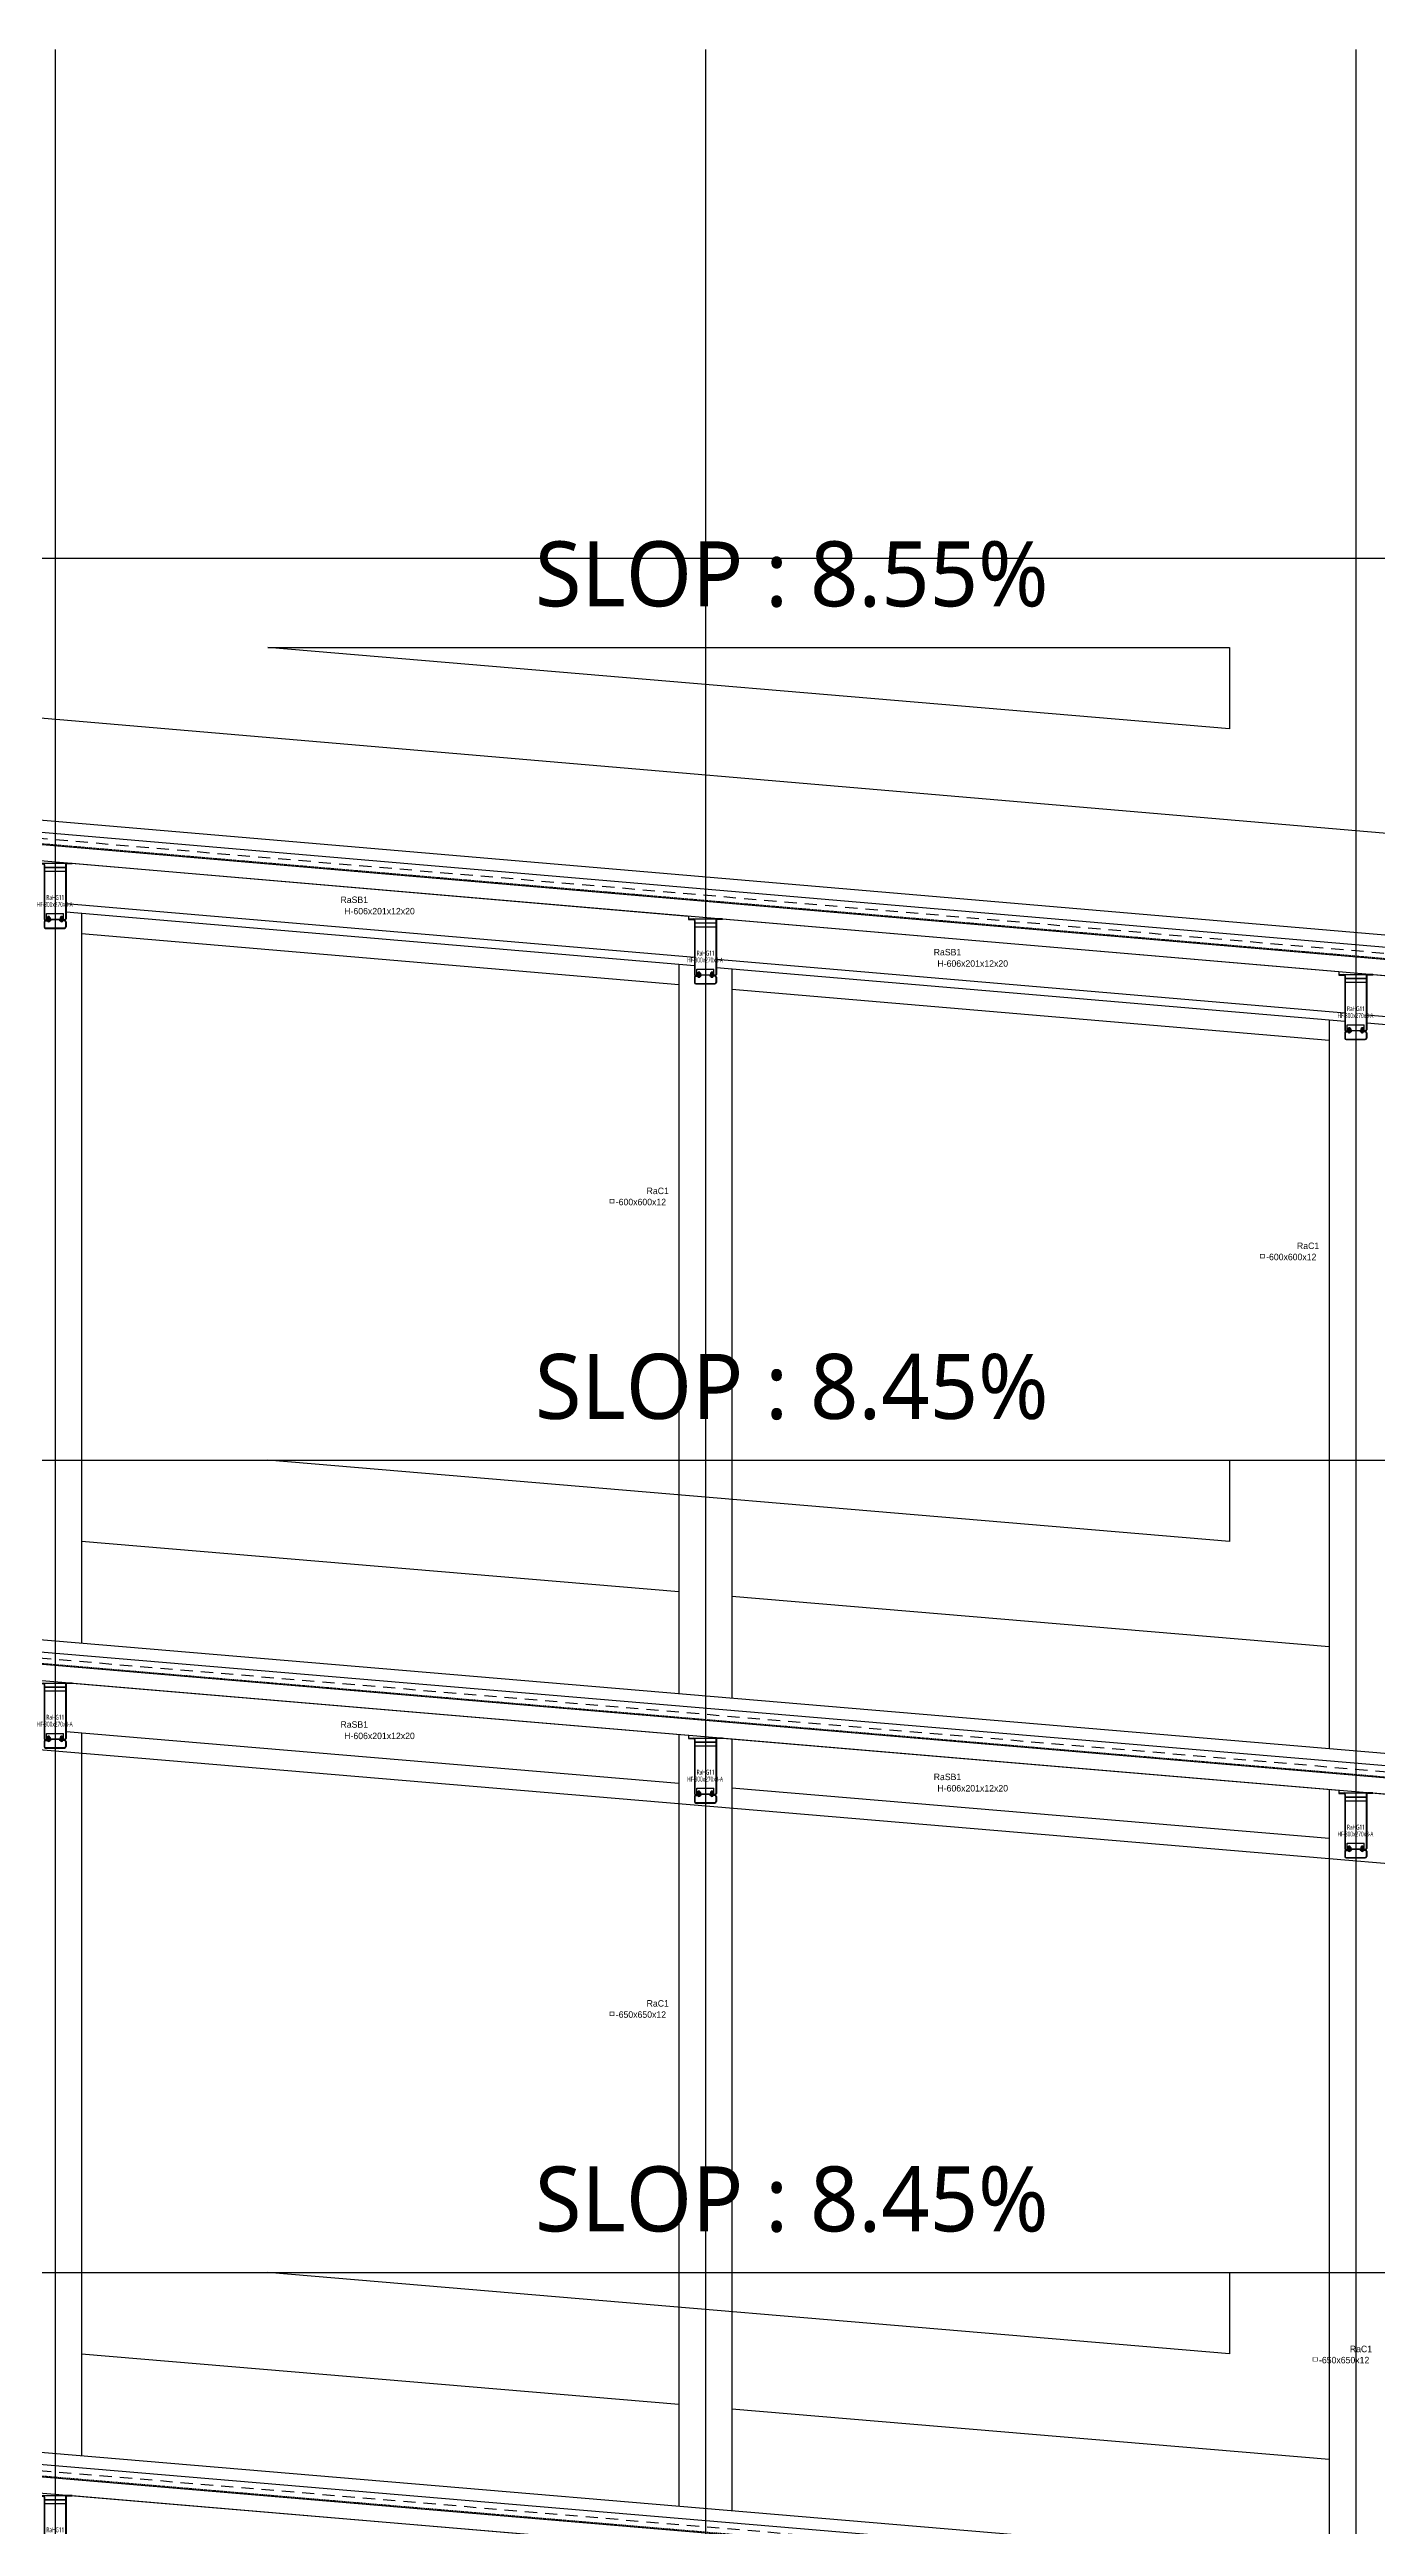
# Model space of a CAD drawing. Header units: millimetres. Extents: x 367092 to 767578, y 396038 to 811791.
# Drawn here: x 435954 to 452289, y 469427 to 499911 of the extents above; entities that cross this region are included whole.
import ezdxf
from ezdxf.enums import TextEntityAlignment as Align

# ---------------------------------------------------------------- set-up
doc = ezdxf.new("R2010")
doc.units = ezdxf.units.MM
doc.header["$LTSCALE"] = 100
doc.header["$MEASUREMENT"] = 0
doc.header["$PDSIZE"] = -10
for name, pattern in [('CENTER', [2, 1.25, -0.25, 0.25, -0.25]), ('DASHED', [0.75, 0.5, -0.25]), ('HID', [2.5, 1.5, -1]), ('HIDDEN', [9.525, 6.35, -3.175])]:
    doc.linetypes.add(name, pattern=pattern)
doc.layers.get('0').update_dxf_attribs({"linetype": 'CONTINUOUS'})
doc.layers.get('Defpoints').update_dxf_attribs({"color": 171, "linetype": 'CONTINUOUS'})
for name, color, linetype in [('BOLT', 8, 'CONTINUOUS'), ('cen', 14, 'CONTINUOUS'), ('CEN(ST)', 1, 'CENTER'), ('CON', 2, 'CONTINUOUS'), ('ELE-6', 8, 'CONTINUOUS'), ('ELE6', 8, 'CONTINUOUS'), ('ELE9', 9, 'CONTINUOUS'), ('FIN', 8, 'CONTINUOUS'), ('HF', 3, 'CONTINUOUS'), ('plate', 8, 'CONTINUOUS'), ('SASAC 도면번호', 6, 'CONTINUOUS'), ('TEXT(MIN)', 7, 'CONTINUOUS'), ('wire-meshes', 1, 'CONTINUOUS')]:
    doc.layers.add(name, color=color, linetype=linetype)
doc.styles.add('CGS', font='cgse', dxfattribs={"bigfont": 'cgs'})
doc.styles.add('나눔바른고딕', font='NanumBarunGothic.ttf')

# ---------------------------------------------------------------- blocks, each defined once
blk = doc.blocks.new('*U325')
at = {"layer": 'BOLT'}
for p, q in [((-20, 0), (20, 0)), ((-20, 0), (-20, -4)), ((-17, 18), (17, 18)), ((20, 0), (20, -4)), ((-20, -4), (20, -4)), ((-18, -19), (-18, -6)), ((-14, -4), (14, -4)), ((-14, -20), (14, -20)), ((-10, -20), (-10, -31)), ((-10, -31), (-8, -33)), ((-10, -31), (10, -31)), ((-9, -19), (-9, -6)), ((-8, -33), (8, -33)), ((10, -31), (8, -33)), ((9, -19), (9, -6)), ((10, -20), (10, -31)), ((18, -19), (18, -6))]:
    blk.add_line(p, q, dxfattribs=at)
at = {"layer": 'BOLT', "linetype": 'HIDDEN'}
for p, q in [((-10, 18), (-10, 0)), ((10, 18), (10, 0))]:
    blk.add_line(p, q, dxfattribs=at)
at = {"layer": 'BOLT'}
for centre, radius, start, end in [((0, 13), 17.6, 15.5187, 164.4813), ((-14, -11), 6.71, 47.8966, 132.1034), ((-14, -14), 6.71, 227.8966, 312.1034), ((0, -29), 24.2, 68.2132, 111.7868), ((0, 4), 24.2, 248.2132, 291.7868), ((14, -11), 6.71, 47.8966, 132.1034), ((14, -14), 6.71, 227.8966, 312.1034)]:
    blk.add_arc(centre, radius, start, end, dxfattribs=at)
at = {"layer": 'cen'}
blk.add_line((0, 36), (0, -38), dxfattribs=at)
blk = doc.blocks.new('*U329')
at = {"layer": 'Defpoints'}
blk.add_point((0, 0), dxfattribs=at)
at = {"layer": 'HF'}
for p, q in [((-209, 0), (-147, 0)), ((-209, 0), (-209, -6)), ((209, 0), (147, 0)), ((209, 0), (209, -6)), ((-209, -6), (-147, -6)), ((-135, -18), (-135, -682)), ((-129, -18), (-129, -682)), ((129, -18), (129, -682)), ((135, -18), (135, -682)), ((209, -6), (147, -6)), ((-135, -718), (-135, -782)), ((-129, -718), (-129, -782)), ((-117, -694), (-55, -694)), ((-117, -700), (-55, -700)), ((-117, -706), (-55, -706)), ((-117, -794), (117, -794)), ((-117, -800), (117, -800)), ((-55, -694), (-55, -700)), ((-55, -700), (-55, -706)), ((117, -694), (55, -694)), ((55, -694), (55, -700)), ((117, -700), (55, -700)), ((55, -700), (55, -706)), ((117, -706), (55, -706)), ((129, -718), (129, -782)), ((135, -718), (135, -782))]:
    blk.add_line(p, q, dxfattribs=at)
for centre, radius, start, end in [((-147, -18), 18, 360, 450), ((147, -18), 18, 90, 180), ((-147, -18), 12, 360, 450), ((147, -18), 12, 90, 180), ((-117, -682), 18, 180, 270), ((-117, -718), 18, 90, 180), ((-117, -782), 18, 180, 270), ((-117, -682), 12, 180, 270), ((-117, -718), 12, 90, 180), ((-117, -782), 12, 180, 270), ((117, -682), 12, 270, 360), ((117, -682), 18, 270, 360), ((117, -718), 18, 0, 90), ((117, -718), 12, 0, 90), ((117, -782), 12, 270, 360), ((117, -782), 18, 270, 360)]:
    blk.add_arc(centre, radius, start, end, dxfattribs=at)
blk = doc.blocks.new('RaHG11-SEC')
at = {"layer": 'plate'}
for p, q in [((129, -50), (-129, -50)), ((129, -54), (-129, -54)), ((129, -100), (-129, -100)), ((-105, -694), (-105, -619)), ((-105, -619), (105, -619)), ((105, -694), (105, -619))]:
    blk.add_line(p, q, dxfattribs=at)
for points in [[(-105, -688), (105, -688)], [(105, -694), (-105, -694)]]:
    blk.add_lwpolyline(points, dxfattribs=at)
at = {"layer": 'BOLT', "rotation": 179.9999999999832}
for p in [(-80, -688), (80, -688)]:
    blk.add_blockref('*U325', p, dxfattribs=at)
at = {"layer": 'HF'}
blk.add_blockref('*U329', (0, 0), dxfattribs=at)
at = {"layer": 'Defpoints', "style": '나눔바른고딕', "width": 0.6}
for s, p in [('HF-800x270x8-A', (-4, -553)), ('RaHG11', (3, -468))]:
    blk.add_text(s, height=60, dxfattribs=at).set_placement(p, align=Align.BOTTOM_CENTER)

msp = doc.modelspace()

# ---------------------------------------------------------------- linework, layer by layer
at = {"ltscale": 10000}
for points in [[(438641.2, 492551), (450470, 492551), (450470, 491551), (438641.2, 492551)], [(438641.2, 482551), (450470, 482551), (450470, 481551), (438641.2, 482551)], [(438641.2, 472551), (450470, 472551), (450470, 471551), (438641.2, 472551)]]:
    msp.add_lwpolyline(points, dxfattribs=at)
at = {"layer": 'CEN(ST)', "ltscale": 10000}
for p, q in [((436021.8, 499911.1), (436021.8, 418443.5)), ((444021.8, 499911.1), (444021.8, 418443.5)), ((452021.8, 499911.1), (452021.8, 418443.5)), ((385174.2, 493651), (536557.9, 493651)), ((385174.2, 482551), (536557.9, 482551)), ((385174.2, 472551), (536557.9, 472551))]:
    msp.add_line(p, q, dxfattribs=at)
at = {"layer": 'CON', "ltscale": 1000}
for points in [[(392592.6, 493501), (396419.6, 493501), (526207.6, 482401), (533944.1, 482401)], [(416959.5, 491543.6), (425988.3, 490771.4), (425988.3, 490714.1), (426658.3, 490714.1), (435812.8, 489931.2), (435812.8, 489895.6), (436228.1, 489895.6), (443812.8, 489247), (443812.8, 489211.5), (444228.1, 489211.5), (451812.8, 488562.8), (451812.8, 488527), (452230.8, 488527), (461385.5, 487744.1)], [(392592.6, 482401), (407919.5, 482401), (526207.5, 472401), (533944.1, 472401)], [(416959.6, 481436), (425988.3, 480672.7), (425988.3, 480616.1), (426658.3, 480616.1), (435812.8, 479842.2), (435812.8, 479806.8), (436230.8, 479806.8), (443812.8, 479165.8), (443812.8, 479130.5), (444230.8, 479130.5), (451812.8, 478489.5), (451812.8, 478454.2), (452230.8, 478454.2), (461385.5, 477680.3)], [(392592.6, 472401), (407919.5, 472401), (526207.5, 462401), (533944.1, 462401)], [(416959.6, 471436), (425988.3, 470672.7), (425988.3, 470616.1), (426658.3, 470616.1), (435812.8, 469842.2), (435812.8, 469806.8), (436230.8, 469806.8), (443812.8, 469165.8), (443812.8, 469130.5), (444230.8, 469130.5), (451812.8, 468489.5), (451812.8, 468454.2), (452230.8, 468454.2), (461385.5, 467680.3)]]:
    msp.add_lwpolyline(points, dxfattribs=at)
at = {"layer": 'Defpoints', "ltscale": 1000}
for points in [[(392592.6, 493301), (396411, 493301), (526199, 482201), (533944.1, 482201)], [(392592.6, 482201), (407911, 482201), (526199, 472201), (533944.1, 472201)], [(392592.6, 472201), (407911, 472201), (526199, 462201), (533944.1, 462201)]]:
    msp.add_lwpolyline(points, dxfattribs=at)
at = {"layer": 'ELE-6', "ltscale": 10000}
for p, q in [((436346.8, 489283.3), (436346.8, 480298.8)), ((436156.8, 479210.9), (443696.8, 478573.5)), ((444346.8, 478518.6), (451696.8, 477897.2))]:
    msp.add_line(p, q, dxfattribs=at)
for points in [[(436156.8, 489399.9), (443886.8, 488738.8)], [(436156.8, 489299.5), (443886.8, 488638.4)], [(444156.8, 488715.7), (451886.8, 488054.6)], [(443696.8, 488654.7), (443696.8, 479677.4)], [(444156.8, 488615.4), (451886.8, 487954.3)], [(444346.8, 488599.1), (444346.8, 479622.5)], [(451696.8, 487970.5), (451696.8, 479001.1)], [(452156.8, 488031.5), (461485.5, 487233.7)], [(452156.8, 487931.2), (461485.5, 487133.3)], [(436346.8, 479194.9), (436346.8, 470298.8)], [(443696.8, 479175.7), (443696.8, 469677.4)], [(444346.8, 479120.7), (444346.8, 469622.5)], [(451696.8, 478499.3), (451696.8, 469001.1)]]:
    msp.add_lwpolyline(points, dxfattribs=at)
at = {"layer": 'ELE6', "ltscale": 0.5}
msp.add_line((396479.8, 495051), (526268.4, 483951), dxfattribs=at)
at = {"layer": 'ELE9', "linetype": 'DASHED', "ltscale": 0.3}
for points in [[(392592.6, 493511), (396420, 493511), (526208, 482411), (533944.1, 482411)], [(392592.6, 482411), (407919.9, 482411), (526207.9, 472411), (533944.1, 472411)], [(392592.6, 472411), (407919.9, 472411), (526207.9, 462411), (533944.1, 462411)]]:
    msp.add_lwpolyline(points, dxfattribs=at)
at = {"layer": 'FIN', "ltscale": 0.5}
for points in [[(392592.6, 493801), (396432.2, 493801), (526220.2, 482701), (533944.1, 482701)], [(396425.8, 493651), (526213.8, 482551)], [(436346.8, 489032.4), (443696.8, 488403.8)], [(444346.8, 488348.2), (451696.8, 487719.6)], [(392592.6, 482701), (407932.1, 482701), (526220.1, 472701), (533944.1, 472701)], [(392592.6, 482551), (407925.8, 482551), (526213.8, 472551)], [(396875.8, 481351), (407875.2, 481351), (525888.8, 471374.2)], [(436346.8, 481553.3), (443696.8, 480931.9)], [(444346.8, 480876.9), (451696.8, 480255.6)], [(392592.6, 472701), (407932.1, 472701), (526220.1, 462701), (533944.1, 462701)], [(392592.6, 472551), (407925.8, 472551), (526213.8, 462551)], [(436346.8, 471553.3), (443696.8, 470931.9)], [(444346.8, 470876.9), (451696.8, 470255.6)]]:
    msp.add_lwpolyline(points, dxfattribs=at)
at = {"layer": 'wire-meshes', "linetype": 'HID'}
for points in [[(392592.6, 493576), (396422.7, 493576), (526213.8, 482475.7)], [(392592.6, 482476), (407922.6, 482476), (526213.8, 472475.7)], [(392592.6, 472476), (407922.6, 472476), (526213.8, 462475.7)]]:
    msp.add_lwpolyline(points, dxfattribs=at)

# ---------------------------------------------------------------- block references
at = {"layer": 'SASAC 도면번호', "ltscale": 10000}
for p in [(436021.8, 489895.4), (444021.8, 489211.2), (452021.8, 488527), (436021.8, 479806.8), (444021.8, 479130.5), (452021.8, 478454.2), (436021.8, 469806.8)]:
    msp.add_blockref('RaHG11-SEC', p, dxfattribs=at)

# ---------------------------------------------------------------- texts
at = {"layer": 'Defpoints', "style": 'CGS'}
for s, p in [('RaSB1', (439702.6, 489383.1)), ('H-606x201x12x20', (440013.3, 489243.1)), ('RaSB1', (446999.8, 488738.4)), ('H-606x201x12x20', (447310.5, 488598.4)), ('ㅁ-600x600x12', (443180.9, 485663.2)), ('RaC1', (443435.7, 485800.5)), ('ㅁ-600x600x12', (451180.9, 484986.9)), ('RaC1', (451435.7, 485124.2)), ('RaSB1', (439702.6, 479233.1)), ('H-606x201x12x20', (440013.3, 479093.1)), ('RaSB1', (446999.8, 478588.5)), ('H-606x201x12x20', (447310.5, 478448.4)), ('RaC1', (443435.7, 475800.5)), ('ㅁ-650x650x12', (443180.9, 475663.2)), ('RaC1', (452086.3, 471547.8)), ('ㅁ-650x650x12', (451831.5, 471410.5))]:
    msp.add_text(s, height=80, dxfattribs=at).set_placement(p, align=Align.BOTTOM_CENTER)
at = {"layer": 'TEXT(MIN)', "style": '나눔바른고딕'}
for s, p in [('SLOP : 8.55%%%', (441925.5, 493458.1)), ('SLOP : 8.45%%%', (441925.5, 483458.1)), ('SLOP : 8.45%%%', (441925.5, 473458.1))]:
    msp.add_text(s, height=800, dxfattribs=at).set_placement(p, align=Align.MIDDLE_LEFT)

doc.saveas('drawing.dxf')
